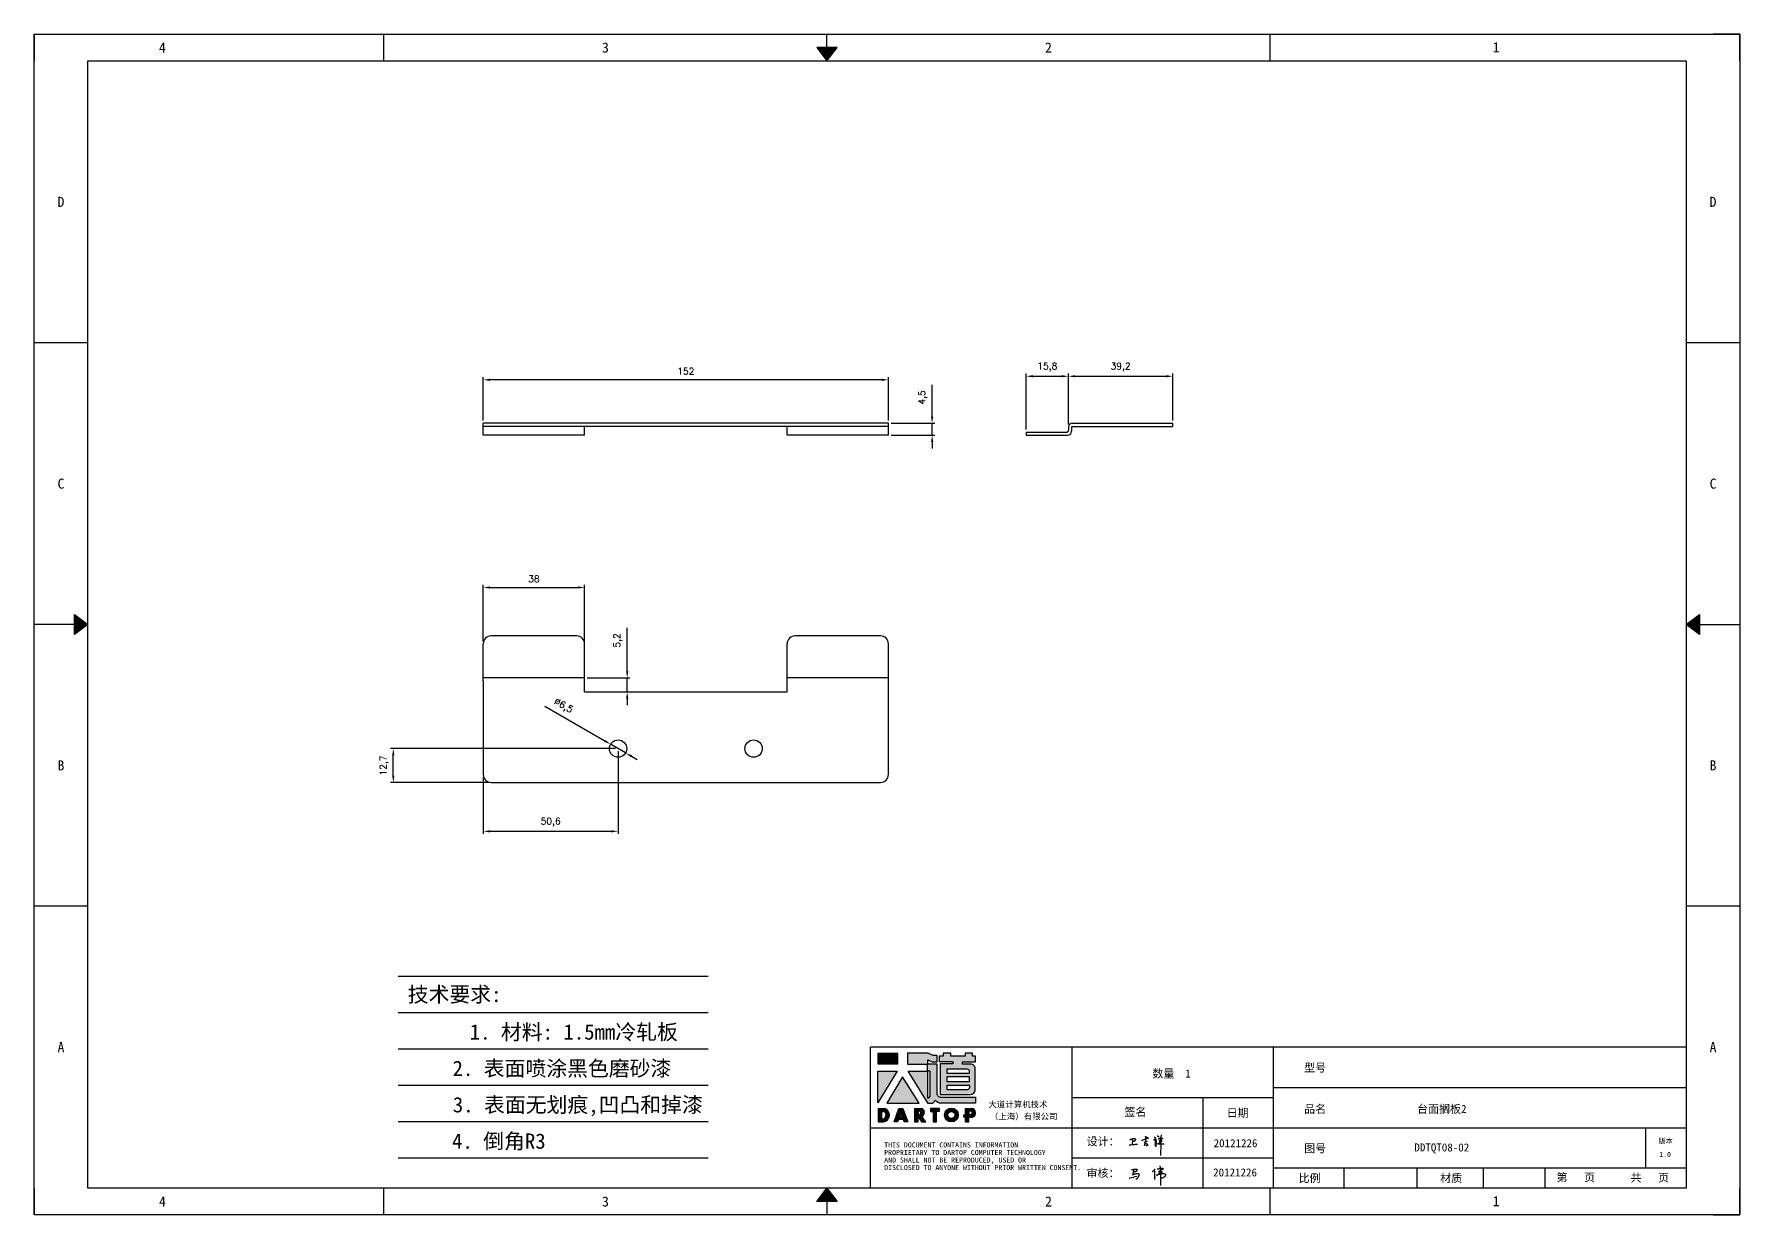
# Model space of a CAD drawing. Header units: millimetres. Extents: x 25928 to 50356, y -44172 to 20163.
# Drawn here: x 30115 to 30755, y -44172 to -43729 of the extents above; entities that cross this region are included whole.
import ezdxf
from ezdxf.enums import TextEntityAlignment as Align

# ---------------------------------------------------------------- set-up
doc = ezdxf.new("R2010")
doc.units = ezdxf.units.MM
doc.linetypes.add('DOT', pattern=[0.25, 0, -0.25])
doc.layers.add('4', color=7, linetype='Continuous')
doc.layers.add('print', color=30, linetype='Continuous')
doc.layers.add('dim', color=2, linetype='Continuous', lineweight=9)
doc.styles.add('Dartop', font='')
doc.styles.add('HZ', font='')
doc.styles.add('hzHT', font='simhei.ttf')
doc.styles.get("Standard").update_dxf_attribs({"font": 'txt', "bigfont": 'gbcbig.shx'})
doc.styles.get('Dartop').set_extended_font_data('FangSong_GB2312')
doc.styles.get('HZ').set_extended_font_data('SimSun')
doc.dimstyles.new('0.5small', dxfattribs={"dimtxt": 2.5, "dimasz": 2.5, "dimexe": 1, "dimexo": 1, "dimgap": 2, "dimtad": 1, "dimtxsty": 'Standard', "dimcen": 2.5, "dimadec": 0, "dimazin": 0, "dimtfac": 1, "dimtmove": 0, "dimatfit": 3, "dimfxl": 0, "dimarcsym": 0})

# ---------------------------------------------------------------- blocks, each defined once
blk = doc.blocks.new('*U660')
at = {"color": 254, "linetype": 'Continuous', "extrusion": (0, 0, -1)}
for points in [[(-17, 0.333), (-16.812, 0.25), (-17, 0.5)], [(-17, 0.333), (-17.188, 0.25), (-16.812, 0.25)], [(-17, 0.333), (-17, 0.5), (-17.188, 0.25)]]:
    blk.add_solid(points, dxfattribs=at)
blk = doc.blocks.new('*U659')
at = {"color": 254, "linetype": 'Continuous', "extrusion": (0, 0, -1)}
for points in [[(-33.167, 11), (-33, 11), (-33.25, 11.188)], [(-33.167, 11), (-33.25, 11.188), (-33.25, 10.812)], [(-33.167, 11), (-33.25, 10.812), (-33, 11)]]:
    blk.add_solid(points, dxfattribs=at)
blk = doc.blocks.new('*U661')
at = {"color": 254, "linetype": 'Continuous'}
for points in [[(17, 21.667), (17.188, 21.75), (16.812, 21.75)], [(17, 21.667), (16.812, 21.75), (17, 21.5)], [(17, 21.667), (17, 21.5), (17.188, 21.75)]]:
    blk.add_solid(points, dxfattribs=at)
blk = doc.blocks.new('*U658')
at = {"color": 254, "linetype": 'Continuous', "extrusion": (0, 0, -1)}
for points in [[(-0.833, 11), (-0.75, 10.812), (-0.75, 11.188)], [(-0.833, 11), (-0.75, 11.188), (-1, 11)], [(-0.833, 11), (-1, 11), (-0.75, 10.812)]]:
    blk.add_solid(points, dxfattribs=at)
blk = doc.blocks.new('dadao')
for p, q in [((48, 19.2), (44.9, 10.4)), ((44.9, 10.4), (51.2, 10.4)), ((51.2, 10.4), (48, 19.2))]:
    blk.add_line(p, q)
for points in [[(41.8, 121.6), (41.8, 143.7), (-0.4, 143.7), (-0.4, 121.6), (41.8, 121.6)], [(104.8, 122), (104.8, 130.3), (114.1, 126.3), (124.2, 126.3), (124.2, 139.6), (115.9, 139.6), (105.1, 143.9), (61.5, 143.9)], [(61.7, 144), (61.7, 121.3), (103.9, 121.3)], [(113.4, 38.7), (105.1, 38.7), (63, 106.5), (103.9, 106.5), (103.9, 120.9), (103.9, 121.3)], [(109.7, 53.6), (109.7, 106.2), (104.3, 106.2), (104.3, 50.4), (106.6, 50.4)], [(144.6, 94.4), (144.6, 84.8), (192, 84.8), (192, 94.1), (144.9, 94.1)], [(120.2, 45), (119.5, 45), (119.5, 44.6)], [(0, 28), (0, 0), (11.8, 0)], [(0.1, 28), (14, 28)], [(7.1, 21.8), (7.1, 6.1), (12, 6.1)], [(7.1, 21.8), (11.4, 21.8)], [(76.8, 28.2), (76.8, 0), (84.1, 0), (84.1, 11.1), (91.6, -0.1), (100.3, -0.1), (91.7, 11.1)], [(76.8, 28.2), (90.6, 28.2)], [(84, 22.7), (84, 15.3), (87.2, 15.3)], [(84, 22.7), (87.3, 22.7)], [(183.7, 0), (183.7, 9.6), (180.6, 9.6), (180.6, 14.9), (183.8, 14.9), (183.8, 28.1), (196.1, 28.1), (196.5, 28.1)], [(183.7, 0), (190.9, 0), (190.9, 9.6), (198.8, 9.6)], [(194.9, 22.3), (190.8, 22.3), (190.8, 15), (194.4, 15)]]:
    blk.add_lwpolyline(points)
blk.add_lwpolyline([(137.1, 144.2), (137.1, 137.9), (128.3, 137.9), (128.3, 126.5), (157.3, 126.5), (157.3, 121.5), (130.3, 121.5), (130.3, 57.5), (194.4, 57.5, 0.414214), (204.4, 67.5), (204.4, 111.3, 0.414214), (194.4, 121.3), (177.5, 121.3), (177.5, 126.3), (204.7, 126.3), (204.7, 137.7), (198.2, 137.7), (198.2, 143.9), (183.3, 143.9), (183.3, 138), (153, 138), (153, 144.2), (137.1, 144.2)], format="xyb", close=True)
for points in [[(104.8, 122), (123.4, 122), (123.4, 60, 0.414214), (131.4, 52), (204.8, 52), (204.8, 39.1), (131.7, 39.1)], [(144.3, 110.8), (144.3, 101.8), (192.3, 101.8), (192.3, 105.5, 0.414214), (187.3, 110.5), (144.3, 110.5)], [(144.6, 77), (144.6, 67.5), (187.6, 67.5, 0.414214), (192.6, 72.5), (192.6, 76.4), (144.6, 76.4)]]:
    blk.add_lwpolyline(points, format="xyb")
for points in [[(-0.3, 106.2), (40.4, 106.2), (-0.3, 39.7), (-0.3, 106.2)], [(51.7, 94.1), (18.4, 39.3), (86.2, 39.3)], [(43.8, 28.2), (51.8, 28.2), (62.6, -0.1), (55, -0.1), (53.2, 5), (42.9, 5), (41.1, 0), (33.6, 0)], [(110, 28.1), (110, 21.9), (116, 21.9), (116, -0.1), (123.2, -0.1), (123.2, 22), (129.2, 22), (129.2, 28.1), (110, 28.1)]]:
    blk.add_lwpolyline(points, close=True)
for radius in [14.5, 7.44]:
    blk.add_circle((154.2, 14.2), radius)
for centre, radius, start, end in [((99.2, 60.7), 12.6, 305.6399, 325.969), ((111.6, 46.7), 8.19, 282.9811, 347.6627), ((136, 61.7), 22.9, 226.7358, 259.3209), ((8.5, 13.9), 8.49, 294.2143, 69.7177), ((9.6, 14.2), 14.4, 278.6604, 72.3203), ((86.4, 19), 3.8, 282.527, 76.7196), ((88.6, 19.4), 8.95, 290.6073, 77.2124), ((193.7, 18.7), 3.8, 280.9891, 72.5513), ((195.7, 18.6), 9.51, 288.8959, 85.2442)]:
    blk.add_arc(centre, radius, start, end)
blk = doc.blocks.new('h')
for p, q in [((20768.1, -2360.9), (20773, -2359.1)), ((20769.5, -2366.9), (20769.8, -2370.6)), ((20769.8, -2370.6), (20770.9, -2378)), ((20770.9, -2378), (20771.5, -2370.6)), ((20772.4, -2369.3), (20774.9, -2367.8)), ((20773, -2359.1), (20784.1, -2355.2)), ((20773.3, -2331.8), (20775.3, -2338.7)), ((20789.1, -2340.9), (20773.5, -2331.9)), ((20775.3, -2338.7), (20775.6, -2351.2)), ((20775.6, -2351.2), (20775.5, -2357.3)), ((20782.2, -2369.2), (20780, -2377.1)), ((20780, -2377.1), (20788.3, -2371.3)), ((20780.1, -2366.4), (20780.8, -2366.4)), ((20781.9, -2367.4), (20782.2, -2369.2)), ((20845.7, -2343.5), (20848.4, -2353)), ((20848.9, -2370.3), (20847.9, -2424)), ((20848.4, -2353), (20848.9, -2370.3))]:
    blk.add_line(p, q)
for points in [[(20696.6, -2372.4, 0.002073), (20710.6, -2371.9, 0.016137), (20719.6, -2371.3, 0.008314), (20736.9, -2369.3)], [(20699.1, -2348.2, -0.029745), (20704.6, -2345.4, -0.046842), (20708.4, -2344.2, -0.00919), (20714.3, -2343, -0.018517), (20717.2, -2342.5, -0.037841), (20720.3, -2342.4, -0.039541), (20723.2, -2342.8, -0.149785), (20726, -2344.3, -0.204935), (20726.9, -2346.6, -0.074872), (20726.5, -2348.3, -0.061615), (20725.6, -2350.3, -0.034204), (20723.8, -2352.6, -0.045776), (20722.3, -2354.1, -0.054985), (20720.4, -2355.3, -0.036348), (20717.3, -2356.5, -0.067752), (20715.7, -2356.8, -0.043553), (20713.2, -2356.7)], [(20755, -2351.9, -0.024077), (20759.9, -2350.1, -0.013147), (20768.7, -2346.5, -0.00522), (20775.4, -2344.1, -0.018517), (20777.3, -2343.4, -0.008274), (20786.3, -2341, -0.039541), (20788.3, -2340.8, -0.079216), (20789.4, -2341, -0.204935)], [(20813.5, -2350.1, 0.007348), (20815.9, -2348.7, 0.008421), (20818, -2347.3, 0.009459), (20819.7, -2346.2, -0.016325), (20820.7, -2345.5, -0.173771), (20821.8, -2345.3, -0.085159), (20823.9, -2346, -0.125883), (20826, -2347.9, -0.160659), (20826.6, -2350.1, -0.010447), (20826.5, -2352.3, -0.008247), (20826.2, -2355.1, -0.002698), (20825.3, -2374, 0.001562), (20823.9, -2383.7, 0.016137)], [(20816.8, -2335, -0.053561), (20819.6, -2336.1, -0.075272), (20821.3, -2337.3, -0.005295), (20822.5, -2338.5, -0.009337), (20823.1, -2339.1, -0.026146), (20823.7, -2339.8, -0.016644), (20824.5, -2340.9)], [(20832.1, -2329.2, -0.053561), (20834.9, -2330.3, -0.075272), (20836.7, -2331.5, -0.005295), (20837.8, -2332.6, -0.009337), (20838.5, -2333.3, -0.026146), (20839, -2334, -0.016644), (20839.8, -2335.1)], [(20836, -2343.7, -0.02797), (20842.1, -2342.6, -0.048868), (20845.6, -2342.2, -0.00919), (20851.1, -2341.4, -0.018517), (20853.9, -2341.1, -0.037841), (20856.7, -2341.2, -0.039541), (20859.4, -2341.6, -0.018282), (20840.6, -2354.7, -0.000937)], [(20847.6, -2340.2, 0.021784), (20849.6, -2335.9, 0.028296), (20850.8, -2332.4, 0.008136), (20851.9, -2328.2, 0.028913), (20852.2, -2327, 0.08193), (20852.1, -2325.9, 0.075058), (20851.7, -2324.7, 0.275043)]]:
    blk.add_lwpolyline(points, format="xyb")
for points in [[(20711.3, -2343.5), (20711.3, -2343.5), (20711.5, -2355.8), (20710.7, -2368), (20710.6, -2371.9)], [(20821.5, -2350.6), (20822.4, -2359.2), (20822.2, -2364.9), (20821.7, -2369), (20821.3, -2376.3), (20823.6, -2368.5), (20827.2, -2366.3), (20829.5, -2366.3)], [(20840.6, -2354.7), (20850, -2354.7), (20855, -2354.3), (20845.9, -2361.1), (20840.5, -2364), (20833, -2367.5), (20863.2, -2367.4), (20865.9, -2367.3)]]:
    blk.add_lwpolyline(points)
for centre, radius, start, end in [((20773.7, -2371.2), 2.3, 121.9907, 163.60158), ((20787.5, -2406), 40.3, 100.61827, 108.24823), ((20780.8, -2367.6), 1.15, 9.4675, 90)]:
    blk.add_arc(centre, radius, start, end)
blk = doc.blocks.new('*D767')
at = {"layer": 'Defpoints', "color": 0}
for p in [(30541.94, -43857.2), (30541.94, -43874.86), (30502.74, -43876.36)]:
    blk.add_point(p, dxfattribs=at)
at = {"layer": 'dim', "color": 0, "lineweight": -2}
for p, q in [((30502.74, -43875.36), (30502.74, -43856.2)), ((30541.94, -43873.86), (30541.94, -43856.2)), ((30505.24, -43857.2), (30539.44, -43857.2))]:
    blk.add_line(p, q, dxfattribs=at)
at = {"layer": 'dim', "color": 0}
for points in [[(30505.24, -43856.78), (30505.24, -43857.62), (30502.74, -43857.2)], [(30539.44, -43856.78), (30539.44, -43857.62), (30541.94, -43857.2)]]:
    blk.add_solid(points, dxfattribs=at)
at = {"layer": 'dim', "color": 0, "insert": (30522.34, -43853.74), "char_height": 2.5, "attachment_point": 5}
blk.add_mtext('39,2', dxfattribs=at)
blk = doc.blocks.new('*D768')
at = {"layer": 'Defpoints', "color": 0}
for p in [(30502.74, -43857.2), (30486.94, -43878.16), (30502.74, -43876.36)]:
    blk.add_point(p, dxfattribs=at)
at = {"layer": 'dim', "color": 0, "lineweight": -2}
for p, q in [((30486.94, -43877.16), (30486.94, -43856.2)), ((30502.74, -43875.36), (30502.74, -43856.2)), ((30489.44, -43857.2), (30500.24, -43857.2))]:
    blk.add_line(p, q, dxfattribs=at)
at = {"layer": 'dim', "color": 0}
for points in [[(30489.44, -43856.78), (30489.44, -43857.62), (30486.94, -43857.2)], [(30500.24, -43856.78), (30500.24, -43857.62), (30502.74, -43857.2)]]:
    blk.add_solid(points, dxfattribs=at)
at = {"layer": 'dim', "color": 0, "insert": (30494.84, -43853.74), "char_height": 2.5, "attachment_point": 5}
blk.add_mtext('15,8', dxfattribs=at)
blk = doc.blocks.new('*D769')
at = {"layer": 'Defpoints', "color": 0}
for p in [(30321.25, -43936.48), (30283.25, -43957.64), (30321.25, -43957.64)]:
    blk.add_point(p, dxfattribs=at)
at = {"layer": 'dim', "color": 0, "lineweight": -2}
for p, q in [((30283.25, -43956.64), (30283.25, -43935.48)), ((30285.75, -43936.48), (30318.75, -43936.48)), ((30321.25, -43956.64), (30321.25, -43935.48))]:
    blk.add_line(p, q, dxfattribs=at)
at = {"layer": 'dim', "color": 0}
for points in [[(30285.75, -43936.06), (30285.75, -43936.89), (30283.25, -43936.48)], [(30318.75, -43936.06), (30318.75, -43936.89), (30321.25, -43936.48)]]:
    blk.add_solid(points, dxfattribs=at)
at = {"layer": 'dim', "color": 0, "insert": (30302.25, -43933.23), "char_height": 2.5, "attachment_point": 5}
blk.add_mtext('38', dxfattribs=at)
blk = doc.blocks.new('*D770')
at = {"layer": 'Defpoints', "color": 0}
for p in [(30321.25, -43970.44), (30321.25, -43975.64), (30337.25, -43975.64)]:
    blk.add_point(p, dxfattribs=at)
at = {"layer": 'dim', "color": 0, "lineweight": -2}
for p, q in [((30337.25, -43967.94), (30337.25, -43951.65)), ((30322.25, -43970.44), (30338.25, -43970.44)), ((30337.25, -43975.64), (30337.25, -43970.44)), ((30322.25, -43975.64), (30338.25, -43975.64)), ((30337.25, -43978.14), (30337.25, -43980.64))]:
    blk.add_line(p, q, dxfattribs=at)
at = {"layer": 'dim', "color": 0}
for points in [[(30336.83, -43967.94), (30337.66, -43967.94), (30337.25, -43970.44)], [(30336.83, -43978.14), (30337.66, -43978.14), (30337.25, -43975.64)]]:
    blk.add_solid(points, dxfattribs=at)
at = {"layer": 'dim', "color": 0, "insert": (30333.79, -43956.36), "char_height": 2.5, "attachment_point": 5, "rotation": 90}
blk.add_mtext('5,2', dxfattribs=at)
blk = doc.blocks.new('*D771')
at = {"layer": 'Defpoints', "color": 0}
for p in [(30435.25, -43874.86), (30451.63, -43874.86), (30435.25, -43879.36)]:
    blk.add_point(p, dxfattribs=at)
at = {"layer": 'dim', "color": 0, "lineweight": -2}
for p, q in [((30451.63, -43872.36), (30451.63, -43860.44)), ((30436.25, -43874.86), (30452.63, -43874.86)), ((30451.63, -43879.36), (30451.63, -43874.86)), ((30436.25, -43879.36), (30452.63, -43879.36)), ((30451.63, -43881.86), (30451.63, -43884.36))]:
    blk.add_line(p, q, dxfattribs=at)
at = {"layer": 'dim', "color": 0}
for points in [[(30451.21, -43872.36), (30452.05, -43872.36), (30451.63, -43874.86)], [(30451.21, -43881.86), (30452.05, -43881.86), (30451.63, -43879.36)]]:
    blk.add_solid(points, dxfattribs=at)
at = {"layer": 'dim', "color": 0, "insert": (30448.17, -43865.15), "char_height": 2.5, "attachment_point": 5, "rotation": 90}
blk.add_mtext('4,5', dxfattribs=at)
blk = doc.blocks.new('*D772')
at = {"layer": 'Defpoints', "color": 0}
for p in [(30283.25, -43858.54), (30283.25, -43874.86), (30435.25, -43874.86)]:
    blk.add_point(p, dxfattribs=at)
at = {"layer": 'dim', "color": 0, "lineweight": -2}
for p, q in [((30283.25, -43873.86), (30283.25, -43857.54)), ((30432.75, -43858.54), (30285.75, -43858.54)), ((30435.25, -43873.86), (30435.25, -43857.54))]:
    blk.add_line(p, q, dxfattribs=at)
at = {"layer": 'dim', "color": 0}
for points in [[(30285.75, -43858.12), (30285.75, -43858.96), (30283.25, -43858.54)], [(30432.75, -43858.12), (30432.75, -43858.96), (30435.25, -43858.54)]]:
    blk.add_solid(points, dxfattribs=at)
at = {"layer": 'dim', "color": 0, "insert": (30359.25, -43855.29), "char_height": 2.5, "attachment_point": 5}
blk.add_mtext('152', dxfattribs=at)
blk = doc.blocks.new('*D773')
at = {"layer": 'Defpoints', "color": 0}
for p in [(30331.04, -43995.31), (30336.66, -43998.57)]:
    blk.add_point(p, dxfattribs=at)
at = {"layer": 'dim', "color": 0, "lineweight": -2}
for p, q in [((30306.37, -43981.02), (30328.88, -43994.06)), ((30336.66, -43998.57), (30331.04, -43995.31)), ((30338.83, -43999.83), (30340.99, -44001.08))]:
    blk.add_line(p, q, dxfattribs=at)
at = {"layer": 'dim', "color": 0}
for points in [[(30329.08, -43993.7), (30328.67, -43994.42), (30331.04, -43995.31)], [(30339.03, -43999.47), (30338.62, -44000.19), (30336.66, -43998.57)]]:
    blk.add_solid(points, dxfattribs=at)
at = {"layer": 'dim', "color": 0, "insert": (30313.26, -43981.01), "char_height": 2.5, "attachment_point": 5, "rotation": 329.90799}
blk.add_mtext('∅6,5', dxfattribs=at)
blk = doc.blocks.new('*D774')
at = {"layer": 'Defpoints', "color": 0}
for p in [(30333.85, -43996.94), (30283.25, -44006.64), (30333.85, -44027.99)]:
    blk.add_point(p, dxfattribs=at)
at = {"layer": 'dim', "color": 0, "lineweight": -2}
for p, q in [((30333.85, -43997.94), (30333.85, -44028.99)), ((30283.25, -44007.64), (30283.25, -44028.99)), ((30285.75, -44027.99), (30331.35, -44027.99))]:
    blk.add_line(p, q, dxfattribs=at)
at = {"layer": 'dim', "color": 0}
for points in [[(30285.75, -44027.58), (30285.75, -44028.41), (30283.25, -44027.99)], [(30331.35, -44027.58), (30331.35, -44028.41), (30333.85, -44027.99)]]:
    blk.add_solid(points, dxfattribs=at)
at = {"layer": 'dim', "color": 0, "insert": (30308.55, -44024.54), "char_height": 2.5, "attachment_point": 5}
blk.add_mtext('50,6', dxfattribs=at)
blk = doc.blocks.new('*D775')
at = {"layer": 'Defpoints', "color": 0}
for p in [(30249.51, -43996.94), (30333.85, -43996.94), (30286.25, -44009.64)]:
    blk.add_point(p, dxfattribs=at)
at = {"layer": 'dim', "color": 0, "lineweight": -2}
for p, q in [((30332.85, -43996.94), (30248.51, -43996.94)), ((30249.51, -44007.14), (30249.51, -43999.44)), ((30285.25, -44009.64), (30248.51, -44009.64))]:
    blk.add_line(p, q, dxfattribs=at)
at = {"layer": 'dim', "color": 0}
for points in [[(30249.09, -43999.44), (30249.92, -43999.44), (30249.51, -43996.94)], [(30249.09, -44007.14), (30249.92, -44007.14), (30249.51, -44009.64)]]:
    blk.add_solid(points, dxfattribs=at)
at = {"layer": 'dim', "color": 0, "insert": (30246.05, -44003.29), "char_height": 2.5, "attachment_point": 5, "rotation": 90}
blk.add_mtext('12,7', dxfattribs=at)

msp = doc.modelspace()

# ---------------------------------------------------------------- hatches: boundary and pattern name
for points in [[(30438.795, -44111.339), (30431.261, -44111.339), (30431.261, -44115.275), (30438.795, -44115.275)], [(30438.552, -44118.029), (30431.281, -44118.029), (30431.281, -44129.9)], [(30440.568, -44120.183), (30434.624, -44129.979), (30446.727, -44129.979)], [(30454.412, -44131.984), (30450.972, -44131.984), (30450.972, -44133.075), (30452.045, -44133.075), (30452.045, -44137.007), (30453.33, -44137.007), (30453.33, -44133.072), (30454.412, -44133.072)]]:
    msp.add_hatch(color=0).paths.add_polyline_path(points)
h = msp.add_hatch(color=0)
h.paths.add_polyline_path([(30450.053, -44113.731), (30451.716, -44114.449), (30453.514, -44114.449), (30453.514, -44112.07), (30452.031, -44112.07), (30450.098, -44111.307), (30442.355, -44111.307), (30442.355, -44115.33), (30449.889, -44115.33), (30449.889, -44115.412), (30449.889, -44117.984), (30442.583, -44117.984), (30450.098, -44130.078), (30451.586, -44130.078, 0.2793748), (30452.672, -44129.021), (30452.672, -44128.965), (30452.803, -44128.965, 0.1431454), (30454.852, -44130.008), (30467.911, -44130.008), (30467.911, -44127.714), (30454.796, -44127.714, -0.4142136), (30453.368, -44126.286), (30453.368, -44115.203), (30450.053, -44115.203)])
h.paths.add_polyline_path([(30449.965, -44118.035), (30450.922, -44118.035), (30450.922, -44127.422, -0.0889357), (30450.367, -44127.992), (30449.962, -44127.992)], flags=16)
h = msp.add_hatch(color=0)
h.paths.add_polyline_path([(30467.888, -44112.403), (30466.726, -44112.403), (30466.726, -44111.298), (30464.07, -44111.298), (30464.07, -44112.348), (30458.649, -44112.348), (30458.649, -44111.242), (30455.809, -44111.242), (30455.809, -44112.368), (30454.24, -44112.368), (30454.24, -44114.406), (30459.418, -44114.406), (30459.418, -44115.307), (30454.593, -44115.307), (30454.593, -44126.717), (30466.047, -44126.717, 0.4142136), (30467.833, -44124.931), (30467.833, -44117.118, 0.4142136), (30466.047, -44115.332), (30463.019, -44115.332), (30463.019, -44114.448), (30467.888, -44114.448)])
h.paths.add_polyline_path([(30464.782, -44117.266, -0.4142136), (30465.675, -44118.159), (30465.675, -44118.814), (30457.099, -44118.814), (30457.099, -44117.266)], flags=16)
h.paths.add_polyline_path([(30465.62, -44120.195), (30465.62, -44121.853), (30457.155, -44121.853), (30457.155, -44120.195)], flags=16)
h.paths.add_polyline_path([(30465.73, -44123.346), (30465.73, -44124.056, -0.4142136), (30464.837, -44124.948), (30457.155, -44124.948), (30457.155, -44123.346)], flags=16)
h = msp.add_hatch(color=0)
h.paths.add_polyline_path([(30433.829, -44132.002), (30431.335, -44132.002), (30431.335, -44136.992), (30433.436, -44136.992, 0.7930159)])
h.paths.add_polyline_path([(30433.473, -44135.899), (30432.6, -44135.899), (30432.6, -44133.095), (30433.376, -44133.095, -0.6713609)], flags=16)
h = msp.add_hatch(color=0)
h.paths.add_polyline_path([(30440.587, -44131.961), (30439.163, -44131.961), (30437.332, -44136.998), (30438.681, -44136.998), (30438.998, -44136.105), (30440.825, -44136.105), (30441.149, -44137.008), (30442.508, -44137.008)])
h.paths.add_polyline_path([(30440.476, -44135.143), (30439.344, -44135.143), (30439.899, -44133.56)], flags=16)
h = msp.add_hatch(color=0)
h.paths.add_polyline_path([(30447.506, -44131.964), (30445.053, -44131.964), (30445.053, -44137), (30446.349, -44137), (30446.349, -44135.004), (30447.682, -44137.018), (30449.248, -44137.018), (30447.715, -44135.017, 0.7440549)])
h.paths.add_polyline_path([(30446.337, -44134.258), (30446.337, -44132.936), (30446.917, -44132.936, -0.796809), (30446.908, -44134.258)], flags=16)
h = msp.add_hatch(color=0)
h.paths.add_polyline_path([(30456.282, -44134.464, 1), (30461.453, -44134.464, 1)])
h.paths.add_polyline_path([(30460.196, -44134.464, -1), (30457.539, -44134.464, -1)], flags=16)
h = msp.add_hatch(color=0)
h.paths.add_polyline_path([(30466.414, -44131.976), (30466.339, -44131.976), (30464.152, -44131.976), (30464.152, -44134.326), (30463.572, -44134.326), (30463.572, -44135.281), (30464.143, -44135.281), (30464.143, -44136.992), (30465.42, -44136.992), (30465.42, -44135.274), (30466.823, -44135.274, 0.8123038)])
h.paths.add_polyline_path([(30465.401, -44134.32), (30465.401, -44133.005), (30466.127, -44133.005, -0.7782134), (30466.053, -44134.32)], flags=16)

# ---------------------------------------------------------------- linework, layer by layer
at = {"color": 0, "linetype": 'DOT'}
for p, q in [((30114.771, -43728.781), (30744.564, -43728.781)), ((30114.771, -44161.878), (30114.771, -43738.853)), ((30754.636, -43738.853), (30754.636, -44161.878)), ((30744.564, -44171.95), (30114.771, -44171.95))]:
    msp.add_line(p, q, dxfattribs=at)
at = {"color": 0}
for p, q in [((30114.771, -43728.781), (30114.771, -43738.853)), ((30245.999, -43738.853), (30245.999, -43728.781)), ((30412.187, -43733.817), (30412.187, -43728.781)), ((30578.375, -43738.853), (30578.375, -43728.781)), ((30754.636, -43728.781), (30744.564, -43728.781)), ((30754.636, -43738.853), (30754.636, -43728.781)), ((30134.915, -44161.878), (30134.915, -43738.853)), ((30134.915, -43738.853), (30734.492, -43738.853)), ((30734.492, -43738.853), (30734.492, -44161.878)), ((30134.915, -43844.609), (30114.771, -43844.609)), ((30754.636, -43844.609), (30734.492, -43844.609)), ((30129.879, -43950.365), (30114.771, -43950.365)), ((30739.528, -43950.365), (30754.636, -43950.365)), ((30134.915, -44056.121), (30114.771, -44056.121)), ((30754.636, -44056.121), (30734.492, -44056.121)), ((30734.492, -44109), (30428.554, -44109)), ((30428.554, -44161.878), (30428.554, -44109)), ((30504.094, -44109), (30504.094, -44161.878)), ((30579.635, -44161.878), (30579.635, -44109)), ((30579.635, -44124.108), (30734.492, -44124.108)), ((30504.094, -44127.885), (30579.635, -44127.885)), ((30553.195, -44127.885), (30553.195, -44161.878)), ((30428.554, -44139.216), (30504.094, -44139.216)), ((30504.094, -44139.216), (30734.492, -44139.216)), ((30719.384, -44154.324), (30719.384, -44139.216)), ((30504.094, -44150.547), (30579.635, -44150.547)), ((30579.635, -44154.324), (30734.492, -44154.324)), ((30606.211, -44161.878), (30606.211, -44154.324)), ((30633.601, -44161.878), (30633.601, -44154.324)), ((30658.5, -44161.878), (30658.5, -44154.324)), ((30681.614, -44161.878), (30681.614, -44154.324)), ((30114.771, -44161.878), (30114.771, -44171.95)), ((30734.492, -44161.878), (30134.915, -44161.878)), ((30245.999, -44171.95), (30245.999, -44161.878)), ((30578.375, -44171.95), (30578.375, -44161.878)), ((30754.636, -44171.95), (30754.636, -44161.878)), ((30412.187, -44166.914), (30412.187, -44171.95)), ((30744.564, -44171.95), (30754.636, -44171.95))]:
    msp.add_line(p, q, dxfattribs=at)
for p, q in [((30435.251, -43874.856), (30283.251, -43874.856)), ((30283.251, -43879.356), (30283.251, -43874.856)), ((30435.251, -43879.356), (30435.251, -43874.856)), ((30504.238, -43874.856), (30541.938, -43874.856)), ((30541.938, -43876.056), (30541.938, -43874.856)), ((30435.251, -43876.056), (30283.251, -43876.056)), ((30321.251, -43879.356), (30283.251, -43879.356)), ((30321.251, -43879.356), (30321.251, -43876.056)), ((30397.251, -43879.356), (30397.251, -43876.056)), ((30435.251, -43879.356), (30397.251, -43879.356)), ((30486.938, -43878.156), (30486.938, -43879.356)), ((30486.938, -43878.156), (30502.238, -43878.156)), ((30486.938, -43879.356), (30502.438, -43879.356)), ((30502.738, -43876.356), (30502.738, -43877.656)), ((30503.938, -43876.556), (30503.938, -43877.856)), ((30504.438, -43876.056), (30541.938, -43876.056)), ((30505.438, -43876.056), (30541.938, -43876.056)), ((30283.251, -43971.644), (30283.251, -43957.644)), ((30318.251, -43954.644), (30286.251, -43954.644)), ((30321.251, -43975.644), (30321.251, -43957.644)), ((30397.251, -43975.644), (30397.251, -43957.644)), ((30432.251, -43954.644), (30400.251, -43954.644)), ((30435.251, -43971.644), (30435.251, -43957.644)), ((30321.251, -43970.444), (30283.251, -43970.444)), ((30435.251, -43970.444), (30397.251, -43970.444)), ((30283.251, -43971.644), (30283.251, -44006.644)), ((30321.251, -43975.644), (30397.251, -43975.644)), ((30435.251, -44006.644), (30435.251, -43971.644)), ((30286.251, -44009.644), (30432.251, -44009.644)), ((30536.536, -44156.711), (30535.793, -44157.113)), ((30537.07, -44156.426), (30536.536, -44156.711)), ((30536.566, -44155.825), (30537.51, -44155.825)), ((30538.013, -44155.779), (30537.07, -44156.426)), ((30537.104, -44153.585), (30537.321, -44155.395)), ((30537.356, -44156.732), (30537.276, -44160.892)), ((30537.321, -44155.395), (30537.356, -44156.732)), ((30537.51, -44155.825), (30538.013, -44155.779))]:
    msp.add_line(p, q)
for points in [[(30412.187, -43738.853), (30415.964, -43733.817), (30408.41, -43733.817), (30412.187, -43738.853)], [(30134.915, -43950.365), (30129.879, -43954.142), (30129.879, -43946.588), (30134.915, -43950.365)], [(30734.492, -43950.365), (30739.528, -43946.588), (30739.528, -43954.142), (30734.492, -43950.365)], [(30412.187, -44161.878), (30415.964, -44166.914), (30408.41, -44166.914), (30412.187, -44161.878)]]:
    msp.add_lwpolyline(points, close=True, dxfattribs=at)
for points in [[(30526.36, -44155.172, -0.029745), (30526.792, -44154.956, -0.0468422), (30527.084, -44154.861, -0.0091902), (30527.541, -44154.769, -0.0185172), (30527.769, -44154.736, -0.0378406), (30528.005, -44154.729, -0.0395413), (30528.23, -44154.757, -0.1497852), (30528.449, -44154.876, -0.2049352), (30528.516, -44155.05, -0.0748717), (30528.49, -44155.186, -0.0616146), (30528.416, -44155.338, -0.0342039), (30528.281, -44155.516, -0.0457759), (30528.16, -44155.632, -0.054985), (30528.013, -44155.724, -0.0363479), (30527.771, -44155.82, -0.0677521), (30527.65, -44155.841, -0.0435534), (30527.459, -44155.831)], [(30535.793, -44157.113, -0.029745), (30536.467, -44156.775, -0.0468422), (30536.923, -44156.628, -0.0091902), (30537.635, -44156.485, -0.0185172), (30537.992, -44156.433, -0.0378406), (30538.36, -44156.421, -0.0395413), (30538.71, -44156.465, -0.1497852), (30539.051, -44156.652, -0.2049352), (30539.156, -44156.922, -0.0748717), (30539.116, -44157.135, -0.0616146), (30539, -44157.372, -0.0342039), (30538.789, -44157.65, -0.0457759), (30538.601, -44157.83, -0.054985), (30538.373, -44157.974, -0.0363479), (30537.995, -44158.124, -0.0677521), (30537.805, -44158.157, -0.0435534), (30537.508, -44158.141)], [(30536.103, -44154.711, -0.0279703), (30536.713, -44154.599, -0.0488679), (30537.067, -44154.561, -0.0091902), (30537.623, -44154.479, -0.0185172), (30537.901, -44154.453, -0.0378406), (30538.186, -44154.459, -0.0395413), (30538.455, -44154.507, -0.0182819), (30536.566, -44155.825, -0.0009369)]]:
    msp.add_lwpolyline(points, format="xyb")
msp.add_lwpolyline([(30527.312, -44154.813), (30527.312, -44154.813), (30527.168, -44155.698), (30526.93, -44156.53), (30526.775, -44157.041)])
for centre in [(30333.851, -43996.944), (30384.651, -43996.944)]:
    msp.add_circle(centre, 3.25)
for centre, radius, start, end in [((30504.238, -43876.356), 1.5, 90, 180), ((30502.238, -43877.656), 0.5, 270, 0), ((30502.438, -43877.856), 1.5, 270, 0), ((30504.438, -43876.556), 0.5, 90, 180), ((30286.251, -43957.644), 3, 90, 180), ((30318.251, -43957.644), 3, 0, 90), ((30400.251, -43957.644), 3, 90, 180), ((30432.251, -43957.644), 3, 0, 90), ((30286.251, -44006.644), 3, 180, 270), ((30432.251, -44006.644), 3, 270, 0), ((30529.214, -44161.263), 4.876, 113.202449, 120.017497), ((30528.07, -44158.593), 1.971, 102.47486, 113.202449), ((30530.926, -44171.505), 15.195, 100.36867, 102.47486), ((30528.865, -44160.242), 3.745, 96.125337, 100.36867), ((30528.666, -44158.382), 1.875, 87.457037, 96.125337), ((30528.673, -44158.225), 1.717, 78.399567, 87.457037), ((30528.915, -44157.043), 0.511, 44.324655, 78.399567), ((30528.551, -44156.788), 0.825, 326.76781, 340.871018), ((30529.078, -44156.885), 0.284, 357.998393, 44.324655), ((30528.801, -44156.875), 0.561, 340.871018, 357.998393), ((30530.571, -44149.18), 7.458, 299.265464, 300.9495), ((30547.467, -44211.693), 57.583, 102.46592, 103.2053), ((30508.225, -44127.858), 38.128, 313.366132, 315.296084), ((30535.042, -44155.711), 0.244, 52.375745, 91.291159), ((30320.594, -44148.794), 214.732, 357.565664, 358.057278), ((30534.959, -44155.673), 0.279, 357.196828, 33.705179), ((30528.67, -44155.261), 6.583, 352.912546, 354.802684), ((30531.139, -44155.486), 4.103, 354.802684, 357.196828), ((30525.255, -44156.577), 1.596, 281.076982, 291.212632), ((30490.155, -44014.101), 148.319, 283.91895, 284.971512), ((30527.752, -44157.325), 1.257, 283.816254, 294.030509), ((30528.02, -44157.947), 0.58, 294.836428, 309.901134), ((30520.288, -44150.813), 11.096, 316.919563, 320.58866), ((30526.576, -44156.203), 2.821, 324.094808, 331.378357), ((30528.765, -44157.31), 0.377, 319.573073, 337.48549), ((30527.727, -44156.48), 1.694, 324.910666, 333.348429), ((30655.467, -44176.091), 121.7, 171.410173, 171.768083)]:
    msp.add_arc(centre, radius, start, end)
at = {"layer": 'Defpoints'}
for p, q in [((30251.387, -44082.291), (30367.646, -44082.291)), ((30251.387, -44095.941), (30367.646, -44095.941)), ((30251.387, -44095.941), (30367.646, -44095.941)), ((30251.387, -44109.591), (30367.646, -44109.591)), ((30251.387, -44123.241), (30367.646, -44123.241)), ((30251.387, -44136.891), (30367.646, -44136.891)), ((30251.387, -44150.541), (30367.646, -44150.541))]:
    msp.add_line(p, q, dxfattribs=at)
at = {"layer": 'print'}
msp.add_lwpolyline([(30114.771, -43728.781), (30754.636, -43728.781), (30754.636, -44171.95), (30114.771, -44171.95)], close=True, dxfattribs=at)

# ---------------------------------------------------------------- block references
at = {"color": 0, "linetype": 'Continuous', "xscale": 20.14402654906917, "yscale": 20.14402654906917, "zscale": 20.14402654906917}
for name, p in [('*U661', (30069.739, -44171.95)), ('*U658', (30114.771, -44171.95)), ('*U659', (30069.739, -44171.95)), ('*U660', (30069.739, -44171.95))]:
    msp.add_blockref(name, p, dxfattribs=at)
at = {"color": 0}
for name, p, xscale, yscale, zscale in [('dadao', (30431.335, -44136.992), 0.1785493262159434, 0.1785493262159434, 0.1785493262159434), ('h', (28922.139, -43961.816), 0.07747410198498983, 0.07747410198498983, 0.07747410198498983)]:
    msp.add_blockref(name, p, dxfattribs=dict(at, xscale=xscale, yscale=yscale, zscale=zscale))

# ---------------------------------------------------------------- texts
for s, height, style, p in [('4', 3.777, 'Dartop', (30162.905, -43733.817)), ('3', 3.777, 'Dartop', (30329.093, -43733.817)), ('2', 3.777, 'Dartop', (30495.281, -43733.817)), ('1', 3.777, 'Dartop', (30663.191, -43733.697)), ('D', 3.777, 'Dartop', (30124.843, -43791.731)), ('D', 3.777, 'Dartop', (30744.564, -43791.731)), ('C', 3.777, 'Dartop', (30124.843, -43897.487)), ('C', 3.777, 'Dartop', (30744.564, -43897.487)), ('B', 3.777, 'Dartop', (30124.843, -44003.243)), ('B', 3.777, 'Dartop', (30744.564, -44003.243)), ('A', 3.777, 'Dartop', (30124.843, -44109)), ('A', 3.777, 'Dartop', (30744.564, -44109)), ('数量  1', 3.0216, 'hzHT', (30541.458, -44118.904)), ('型号', 3.0216, 'hzHT', (30595.311, -44116.685)), ('签名', 3.0216, 'hzHT', (30527.885, -44133.304)), ('品名', 3.0216, 'hzHT', (30595.311, -44132.197)), ('台面搁板2', 3.0216, 'hzHT', (30642.819, -44132.197)), ('日期', 3.0216, 'hzHT', (30566.226, -44133.676)), ('20121226', 3.0216, 'hzHT', (30565.45, -44145.036)), ('版本', 1.8885, 'hzHT', (30726.792, -44144.229)), ('图号', 3.0216, 'hzHT', (30595.311, -44146.966)), ('DDTQT08-02', 3.0216, 'hzHT', (30642.819, -44146.626)), ('1.0', 1.8885, 'Dartop', (30726.565, -44149.276)), ('20121226', 3.0216, 'hzHT', (30565.27, -44156)), ('比例', 3.0216, 'hzHT', (30593.204, -44158.179)), ('材质', 3.0216, 'hzHT', (30646.329, -44158.179)), ('第   页', 3.0216, 'hzHT', (30693.071, -44157.866)), ('共   页', 3.0216, 'hzHT', (30720.827, -44157.976)), ('4', 3.777, 'Dartop', (30162.905, -44166.914)), ('3', 3.777, 'Dartop', (30329.093, -44166.914)), ('2', 3.777, 'Dartop', (30495.281, -44166.914)), ('1', 3.777, 'Dartop', (30663.191, -44166.794))]:
    msp.add_text(s, height=height, dxfattribs=dict(at, style=style)).set_placement(p, align=Align.MIDDLE_CENTER)
at = {"style": 'HZ'}
for s, p in [('技术要求:', (30272.5, -44089.18)), ('     1. 材料: 1.5mm冷轧板', (30307.467, -44103.301)), ('    2. 表面喷涂黑色磨砂漆', (30304.967, -44116.951)), ('3. 表面无划痕,凹凸和掉漆', (30318.732, -44130.601)), ('4. 倒角R3           ', (30310.546, -44144.251))]:
    msp.add_text(s, height=5.733, dxfattribs=at).set_placement(p, align=Align.MIDDLE_CENTER)
at = {"color": 0, "style": 'hzHT'}
for s, height, p in [('设计：', 3.0216, (30509.581, -44145.893)), ('AND SHALL NOT BE REPRODUCED, USED OR', 1.8885, (30433.653, -44152.303)), ('THIS DOCUMENT CONTAINS INFORMATION', 1.8885, (30433.653, -44146.637)), ('PROPRIETARY TO DARTOP COMPUTER TECHNOLOGY', 1.8885, (30433.653, -44149.47)), ('DISCLOSED TO ANYONE WITHOUT PRIOR WRITTEN CONSENT.', 1.8885, (30433.653, -44155.136)), ('审核：', 3.0216, (30509.536, -44157.792))]:
    msp.add_text(s, height=height, dxfattribs=at).set_placement(p)
at = {"layer": '4', "color": 0, "style": 'hzHT'}
for s, p in [('大道计算机技术', (30472.712, -44131.637)), ('（上海）有限公司', (30473.282, -44136.154))]:
    msp.add_text(s, height=2.2662, dxfattribs=at).set_placement(p)

# ---------------------------------------------------------------- dimensions: what is measured, and where the dimension line sits
at = {"layer": 'dim'}
for base, p1, p2, picture, middle in [((30283.251, -43858.539), (30435.251, -43874.856), (30283.251, -43874.856), '*D772', (30359.251, -43855.289)), ((30502.738, -43857.201), (30486.938, -43878.156), (30502.738, -43876.356), '*D768', (30494.838, -43853.743)), ((30541.938, -43857.201), (30502.738, -43876.356), (30541.938, -43874.856), '*D767', (30522.338, -43853.743)), ((30321.251, -43936.476), (30283.251, -43957.644), (30321.251, -43957.644), '*D769', (30302.251, -43933.226)), ((30333.851, -44027.994), (30283.251, -44006.644), (30333.851, -43996.944), '*D774', (30308.551, -44024.536))]:
    dim = msp.add_linear_dim(base=base, p1=p1, p2=p2, dimstyle='0.5small', override={"dimpost": '\\X'}, dxfattribs=at)
    dim.commit()
    dim.dimension.update_dxf_attribs({"geometry": picture, "text_midpoint": middle})
for base, p1, p2, picture, middle in [((30451.629, -43874.856), (30435.251, -43879.356), (30435.251, -43874.856), '*D771', (30448.171, -43865.148)), ((30249.507, -43996.944), (30286.251, -44009.644), (30333.851, -43996.944), '*D775', (30246.048, -44003.294))]:
    dim = msp.add_linear_dim(base=base, p1=p1, p2=p2, angle=90, dimstyle='0.5small', override={"dimpost": '\\X'}, dxfattribs=at)
    dim.commit()
    dim.dimension.update_dxf_attribs({"geometry": picture, "text_midpoint": middle})
dim = msp.add_linear_dim(base=(30337.247, -43975.644), p1=(30321.251, -43970.444), p2=(30321.251, -43975.644), angle=90, dimstyle='0.5small', override={"dimpost": '\\X'}, dxfattribs=at)
dim.commit()
dim.dimension.update_dxf_attribs({"geometry": '*D770', "text_midpoint": (30337.247, -43956.36), "dimtype": 160})
dim = msp.add_diameter_dim_2p(p1=(30336.663, -43998.573), p2=(30331.039, -43995.314), dimstyle='0.5small', override={"dimpost": '\\X'}, dxfattribs=at)
dim.commit()
dim.dimension.update_dxf_attribs({"geometry": '*D773', "text_midpoint": (30311.521, -43984.004), "dimtype": 163})

doc.saveas('drawing.dxf')
